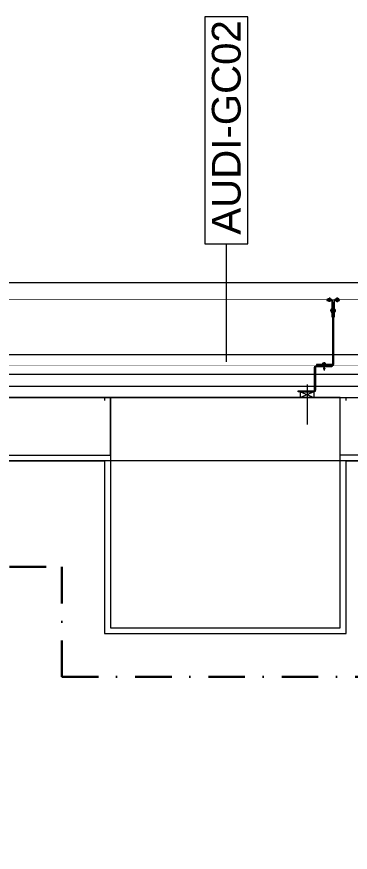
# Model space of a CAD drawing. Extents: x -1133 to 23780, y -1311 to 8245.
# Drawn here: x 20384.9 to 20501, y 2667 to 2957.3 of the extents above; entities that cross this region are included whole.
import ezdxf
from ezdxf.enums import TextEntityAlignment as Align

# ---------------------------------------------------------------- set-up
doc = ezdxf.new("R2010")
doc.units = 0
doc.header["$MEASUREMENT"] = 0
doc.linetypes.add('DASHDOT', pattern=[25.4, 12.7, -6.35, 0, -6.35])
doc.layers.get('0').update_dxf_attribs({"color": 9, "lineweight": 9})
for name, color, linetype, lineweight in [('00', 9, 'Continuous', 9), ('01', 9, 'Continuous', 9), ('06C', 9, 'Continuous', 9), ('06D', 9, 'Continuous', 9), ('10', 9, 'Continuous', 9), ('14', 9, 'Continuous', 9), ('22', 8, 'Continuous', 9), ('33', 9, 'BATTING', 9), ('35', 9, 'Continuous', 9), ('40B', 9, 'Continuous', 9), ('E-KABLO', 7, 'Continuous', 30)]:
    doc.layers.add(name, color=color, linetype=linetype, lineweight=lineweight)
doc.styles.add('Arial', font='arial.ttf', dxfattribs={"height": 2.5})
doc.linetypes.add('BATTING', pattern='A,0.0001,-0.1,[134,ltypeshp.shx,S=0.1,R=0,X=-0.1,Y=0],-0.2,[134,ltypeshp.shx,S=0.1,R=180,X=0.1,Y=0],-0.1', length=0.4001)

# ---------------------------------------------------------------- blocks, each defined once
blk = doc.blocks.new('0_wallno')
blk.add_lwpolyline([(-7.84, 1.5), (7.942, 1.5), (7.942, -1.5), (-7.84, -1.5)], close=True)
blk.add_lwpolyline([(7.942, 0), (16.132, 0)])
at = {"style": 'Arial'}
blk.add_attdef('GENISLIK', text='', height=2, dxfattribs=at).set_placement((8.442, 0), align=Align.BOTTOM_LEFT)
blk.add_attdef('DUVARNO', text='', height=2, dxfattribs=at).set_placement((0, 0), align=Align.MIDDLE_CENTER)
blk.add_attdef('YUKSEKLIK', text='', height=2, dxfattribs=at).set_placement((8.442, -0.5), align=Align.TOP_LEFT)
blk = doc.blocks.new('KAPI KODLARI ÇATI KATI')
at = {"layer": '22'}
ref = blk.add_blockref('0_wallno', (20457.81, 2918.09), dxfattribs=dict(at, xscale=-5, yscale=5, zscale=5, rotation=90))
ref.add_attrib('DUVARNO', 'AUDI-GC02', dxfattribs={"layer": '0', "height": 10, "rotation": 90, "style": 'Arial'}).set_placement((20457.81, 2918.83), align=Align.MIDDLE_CENTER)
blk = doc.blocks.new('p-kolon_80x80')
blk.add_lwpolyline([(-40, -40), (40, -40), (40, 40), (-40, 40)], close=True)
blk = doc.blocks.new('p- alum kaplama profil')
at = {"lineweight": 13}
blk.add_lwpolyline([(7.12, 12.59), (7.12, 26.49)], dxfattribs=at)
at = {"lineweight": 18}
blk.add_lwpolyline([(4.09, 6.16), (-1.41, 6.16), (-1.41, 6.46), (4.09, 6.46, 0.414214), (4.29, 6.66), (4.29, 14.66, -0.414214), (4.79, 15.16), (10.29, 15.16), (10.29, 14.86), (4.79, 14.86, 0.414214), (4.59, 14.66), (4.59, 6.66, -0.414214)], format="xyb", close=True, dxfattribs=at)
at = {"lineweight": 5}
blk.add_lwpolyline([(9.44, 15.16), (4.79, 15.16), (4.79, 17.16), (9.44, 17.16)], close=True, dxfattribs=at)
for points in [[(4.79, 15.16), (9.44, 17.16)], [(9.44, 15.16), (4.79, 17.16)]]:
    blk.add_lwpolyline(points, dxfattribs=at)
blk.add_lwpolyline([(-2.06, 5.56), (-2.06, -2.34), (-2.06, -15.69), (-1.66, -15.69), (-1.66, -2.34), (-1.66, 5.56), (-1.66, 5.56), (-1.66, 5.57), (-1.66, 5.57), (-1.66, 5.58), (-1.66, 5.58), (-1.65, 5.59), (-1.65, 5.59), (-1.65, 5.59), (-1.65, 5.6), (-1.65, 5.6), (-1.64, 5.61), (-1.64, 5.61), (-1.64, 5.62), (-1.64, 5.62), (-1.63, 5.62), (-1.63, 5.63), (-1.63, 5.63), (-1.62, 5.63), (-1.62, 5.64), (-1.61, 5.64), (-1.61, 5.64), (-1.61, 5.64), (-1.6, 5.65), (-1.6, 5.65), (-1.59, 5.65), (-1.59, 5.65), (-1.58, 5.65), (-1.58, 5.65), (-1.57, 5.66), (-1.57, 5.66), (-1.56, 5.66), (-1.56, 5.66), (3.94, 5.66), (3.94, 6.06), (-1.56, 6.06), (-1.58, 6.06), (-1.61, 6.05), (-1.63, 6.05), (-1.66, 6.05), (-1.68, 6.04), (-1.7, 6.03), (-1.73, 6.03), (-1.75, 6.02), (-1.77, 6.01), (-1.79, 6), (-1.82, 5.99), (-1.84, 5.97), (-1.86, 5.96), (-1.88, 5.94), (-1.89, 5.93), (-1.91, 5.91), (-1.93, 5.89), (-1.95, 5.87), (-1.96, 5.85), (-1.97, 5.83), (-1.99, 5.81), (-2, 5.79), (-2.01, 5.77), (-2.02, 5.75), (-2.03, 5.72), (-2.04, 5.7), (-2.04, 5.68), (-2.05, 5.65), (-2.05, 5.63), (-2.06, 5.61), (-2.06, 5.58)], close=True)
blk.add_lwpolyline([(-1.66, -2.34), (-2.06, -2.34)])
for points in [[(-2.36, -10.84), (-2.36, -16.39), (-2.36, -16.39, -0.414214), (-2.51, -16.54), (-2.51, -16.54), (-4.06, -16.54), (-4.06, -16.84), (-2.51, -16.84), (-2.51, -16.84, 0.414214), (-2.06, -16.39), (-2.06, -10.84)], [(-1.36, -10.84), (-1.66, -10.84), (-1.66, -16.39, 0.414214), (-1.21, -16.84), (-1.21, -16.84), (0.34, -16.84), (0.34, -16.54), (-1.21, -16.54), (-1.21, -16.54, -0.414214), (-1.36, -16.39), (-1.36, -16.39)]]:
    blk.add_lwpolyline(points, format="xyb", close=True)
for points in [[(1.61, 6.87, -10), (0.98, 6.96, -10)], [(1.33, 5.85, -10), (0.98, 5.88, -10)], [(1.56, 7.05, -10), (1.02, 7.13, -10)], [(1.05, 6.91, -10), (1.29, 7.56, -10)], [(1.05, 5.83, -10), (1.05, 6.01, -10)], [(1.05, 5.75, -10), (1.05, 5.83, -10)], [(1.29, 4.93, -10), (1.29, 7.8, -10)], [(1.53, 6.82, -10), (1.29, 7.56, -10)], [(1.29, 6.16, -10), (1.29, 6.26, -10)], [(1.53, 5.75, -10), (1.53, 5.92, -10)], [(0.67, 5.66, -10), (1.91, 5.66, -10)], [(0.67, 5.66, -10), (0.67, 5.64, -10), (0.67, 5.62, -10), (0.67, 5.6, -10), (0.68, 5.58, -10), (0.68, 5.56, -10), (0.69, 5.54, -10), (0.69, 5.52, -10), (0.7, 5.5, -10), (0.7, 5.48, -10), (0.71, 5.46, -10), (0.72, 5.45, -10), (0.73, 5.43, -10), (0.74, 5.41, -10), (0.75, 5.4, -10), (0.76, 5.38, -10), (0.77, 5.36, -10), (0.79, 5.35, -10), (0.8, 5.33, -10), (0.81, 5.32, -10), (0.83, 5.31, -10), (0.84, 5.29, -10), (0.86, 5.28, -10), (0.87, 5.27, -10), (0.89, 5.26, -10), (0.91, 5.25, -10), (0.92, 5.24, -10), (0.94, 5.23, -10), (0.96, 5.22, -10), (0.98, 5.21, -10), (1, 5.21, -10), (1.02, 5.2, -10), (1.03, 5.2, -10)], [(0.96, 5.66, -10), (0.97, 5.66, -10), (0.97, 5.66, -10), (0.97, 5.66, -10), (0.98, 5.66, -10), (0.98, 5.66, -10), (0.99, 5.66, -10), (0.99, 5.66, -10), (1, 5.66, -10), (1, 5.67, -10), (1, 5.67, -10), (1.01, 5.67, -10), (1.01, 5.67, -10), (1.01, 5.67, -10), (1.02, 5.68, -10), (1.02, 5.68, -10), (1.02, 5.68, -10), (1.03, 5.69, -10), (1.03, 5.69, -10), (1.03, 5.69, -10), (1.04, 5.7, -10), (1.04, 5.7, -10), (1.04, 5.7, -10), (1.04, 5.71, -10), (1.04, 5.71, -10), (1.05, 5.72, -10), (1.05, 5.72, -10), (1.05, 5.72, -10), (1.05, 5.73, -10), (1.05, 5.73, -10), (1.05, 5.74, -10), (1.05, 5.74, -10), (1.05, 5.75, -10)], [(1.03, 5.2, -10), (1.04, 5.2, -10), (1.05, 5.19, -10), (1.05, 5.19, -10), (1.06, 5.19, -10), (1.06, 5.19, -10), (1.07, 5.19, -10), (1.07, 5.19, -10), (1.08, 5.19, -10), (1.08, 5.19, -10), (1.09, 5.19, -10), (1.09, 5.18, -10), (1.1, 5.18, -10), (1.1, 5.18, -10), (1.11, 5.18, -10), (1.11, 5.18, -10), (1.12, 5.18, -10), (1.12, 5.18, -10), (1.13, 5.18, -10), (1.13, 5.18, -10), (1.14, 5.18, -10), (1.15, 5.18, -10), (1.15, 5.18, -10), (1.16, 5.17, -10), (1.16, 5.17, -10), (1.17, 5.17, -10), (1.17, 5.17, -10), (1.18, 5.17, -10), (1.18, 5.17, -10), (1.19, 5.17, -10), (1.19, 5.17, -10), (1.2, 5.17, -10), (1.2, 5.17, -10)], [(1.2, 5.17, -10), (1.2, 5.2, -10)], [(1.38, 5.2, -10), (1.2, 5.2, -10)], [(1.38, 5.17, -10), (1.38, 5.2, -10)], [(1.38, 5.17, -10), (1.38, 5.17, -10), (1.39, 5.17, -10), (1.39, 5.17, -10), (1.4, 5.17, -10), (1.41, 5.17, -10), (1.41, 5.17, -10), (1.42, 5.17, -10), (1.42, 5.17, -10), (1.43, 5.17, -10), (1.43, 5.18, -10), (1.44, 5.18, -10), (1.44, 5.18, -10), (1.45, 5.18, -10), (1.45, 5.18, -10), (1.46, 5.18, -10), (1.46, 5.18, -10), (1.47, 5.18, -10), (1.47, 5.18, -10), (1.48, 5.18, -10), (1.48, 5.18, -10), (1.49, 5.18, -10), (1.5, 5.19, -10), (1.5, 5.19, -10), (1.51, 5.19, -10), (1.51, 5.19, -10), (1.52, 5.19, -10), (1.52, 5.19, -10), (1.53, 5.19, -10), (1.53, 5.19, -10), (1.54, 5.19, -10), (1.54, 5.2, -10), (1.55, 5.2, -10)], [(1.53, 5.75, -10), (1.53, 5.74, -10), (1.53, 5.74, -10), (1.53, 5.73, -10), (1.53, 5.73, -10), (1.53, 5.72, -10), (1.54, 5.72, -10), (1.54, 5.72, -10), (1.54, 5.71, -10), (1.54, 5.71, -10), (1.54, 5.7, -10), (1.54, 5.7, -10), (1.55, 5.7, -10), (1.55, 5.69, -10), (1.55, 5.69, -10), (1.55, 5.69, -10), (1.56, 5.68, -10), (1.56, 5.68, -10), (1.56, 5.68, -10), (1.57, 5.67, -10), (1.57, 5.67, -10), (1.58, 5.67, -10), (1.58, 5.67, -10), (1.58, 5.67, -10), (1.59, 5.66, -10), (1.59, 5.66, -10), (1.6, 5.66, -10), (1.6, 5.66, -10), (1.6, 5.66, -10), (1.61, 5.66, -10), (1.61, 5.66, -10), (1.62, 5.66, -10), (1.62, 5.66, -10)], [(1.55, 5.2, -10), (1.57, 5.2, -10), (1.59, 5.21, -10), (1.6, 5.21, -10), (1.62, 5.22, -10), (1.64, 5.23, -10), (1.66, 5.24, -10), (1.68, 5.25, -10), (1.69, 5.26, -10), (1.71, 5.27, -10), (1.73, 5.28, -10), (1.74, 5.29, -10), (1.76, 5.31, -10), (1.77, 5.32, -10), (1.78, 5.33, -10), (1.8, 5.35, -10), (1.81, 5.36, -10), (1.82, 5.38, -10), (1.83, 5.4, -10), (1.84, 5.41, -10), (1.85, 5.43, -10), (1.86, 5.45, -10), (1.87, 5.46, -10), (1.88, 5.48, -10), (1.89, 5.5, -10), (1.89, 5.52, -10), (1.9, 5.54, -10), (1.9, 5.56, -10), (1.9, 5.58, -10), (1.91, 5.6, -10), (1.91, 5.62, -10), (1.91, 5.64, -10), (1.91, 5.66, -10)], [(-2.86, -13.04, 0), (-0.86, -13.04, 0)], [(-2.36, -12.52, 0), (-2.4, -12.53, 0), (-2.43, -12.56, 0), (-2.47, -12.58, 0), (-2.5, -12.6, 0), (-2.53, -12.63, 0), (-2.56, -12.66, 0), (-2.59, -12.69, 0), (-2.61, -12.73, 0), (-2.63, -12.76, 0), (-2.65, -12.8, 0), (-2.67, -12.84, 0), (-2.68, -12.88, 0), (-2.69, -12.92, 0), (-2.7, -12.96, 0), (-2.71, -13, 0), (-2.71, -13.04, 0), (-2.71, -13.08, 0), (-2.7, -13.13, 0), (-2.69, -13.17, 0), (-2.68, -13.21, 0), (-2.67, -13.25, 0), (-2.65, -13.28, 0), (-2.63, -13.32, 0), (-2.61, -13.36, 0), (-2.59, -13.39, 0), (-2.56, -13.42, 0), (-2.53, -13.45, 0), (-2.5, -13.48, 0), (-2.47, -13.51, 0), (-2.43, -13.53, 0), (-2.4, -13.55, 0), (-2.36, -13.57, 0)], [(-2.36, -13.04, 0), (-2.36, -12.52, 0)], [(-2.36, -13.04, 0), (-2.36, -12.73, 0)], [(-2.36, -12.73, 0), (-2.36, -13.04, 0)], [(-1.36, -12.73, 0), (-2.36, -12.73, 0)], [(-2.36, -13.04, 0), (-2.36, -13.36, 0)], [(-2.36, -13.04, 0), (-2.36, -13.57, 0)], [(-2.36, -13.36, 0), (-2.36, -13.04, 0)], [(-1.36, -13.36, 0), (-2.36, -13.36, 0)], [(-1.36, -13.04, 0), (-1.36, -12.37, 0)], [(-1.36, -13.72, 0), (-1.32, -13.68, 0), (-1.29, -13.65, 0), (-1.26, -13.61, 0), (-1.23, -13.58, 0), (-1.2, -13.54, 0), (-1.18, -13.5, 0), (-1.16, -13.45, 0), (-1.14, -13.41, 0), (-1.12, -13.37, 0), (-1.1, -13.32, 0), (-1.09, -13.28, 0), (-1.08, -13.23, 0), (-1.07, -13.18, 0), (-1.06, -13.14, 0), (-1.06, -13.09, 0), (-1.06, -13.04, 0), (-1.06, -12.99, 0), (-1.06, -12.95, 0), (-1.07, -12.9, 0), (-1.08, -12.85, 0), (-1.09, -12.81, 0), (-1.1, -12.76, 0), (-1.12, -12.72, 0), (-1.14, -12.67, 0), (-1.16, -12.63, 0), (-1.18, -12.59, 0), (-1.2, -12.55, 0), (-1.23, -12.51, 0), (-1.26, -12.47, 0), (-1.29, -12.43, 0), (-1.32, -12.4, 0), (-1.36, -12.37, 0)], [(-1.36, -13.04, 0), (-1.36, -13.72, 0)], [(-3.84, -17.04, 0), (-3.81, -17.07, 0), (-3.78, -17.1, 0), (-3.75, -17.12, 0), (-3.72, -17.15, 0), (-3.69, -17.17, 0), (-3.66, -17.19, 0), (-3.62, -17.21, 0), (-3.59, -17.23, 0), (-3.55, -17.24, 0), (-3.52, -17.26, 0), (-3.48, -17.27, 0), (-3.44, -17.28, 0), (-3.4, -17.28, 0), (-3.36, -17.29, 0), (-3.32, -17.29, 0), (-3.29, -17.29, 0), (-3.25, -17.29, 0), (-3.21, -17.29, 0), (-3.17, -17.28, 0), (-3.13, -17.28, 0), (-3.09, -17.27, 0), (-3.06, -17.26, 0), (-3.02, -17.24, 0), (-2.98, -17.23, 0), (-2.95, -17.21, 0), (-2.91, -17.19, 0), (-2.88, -17.17, 0), (-2.85, -17.15, 0), (-2.82, -17.12, 0), (-2.79, -17.1, 0), (-2.76, -17.07, 0), (-2.73, -17.04, 0)], [(-3.29, -17.04, 0), (-3.84, -17.04, 0)], [(-2.85, -16.54, 0), (-2.86, -16.51, 0), (-2.87, -16.47, 0), (-2.89, -16.44, 0), (-2.91, -16.41, 0), (-2.93, -16.38, 0), (-2.96, -16.35, 0), (-2.98, -16.33, 0), (-3.01, -16.31, 0), (-3.04, -16.29, 0), (-3.07, -16.27, 0), (-3.11, -16.25, 0), (-3.14, -16.24, 0), (-3.18, -16.23, 0), (-3.21, -16.22, 0), (-3.25, -16.22, 0), (-3.29, -16.22, 0), (-3.32, -16.22, 0), (-3.36, -16.22, 0), (-3.39, -16.23, 0), (-3.43, -16.24, 0), (-3.46, -16.25, 0), (-3.5, -16.27, 0), (-3.53, -16.29, 0), (-3.56, -16.31, 0), (-3.59, -16.33, 0), (-3.61, -16.35, 0), (-3.64, -16.38, 0), (-3.66, -16.41, 0), (-3.68, -16.44, 0), (-3.7, -16.47, 0), (-3.71, -16.51, 0), (-3.73, -16.54, 0)], [(-3.29, -16.54, 0), (-3.73, -16.54, 0)], [(-3.29, -16.54, 0), (-3.55, -16.54, 0)], [(-3.55, -16.54, 0), (-3.29, -16.54, 0)], [(-3.55, -17.04, 0), (-3.55, -16.54, 0)], [(-3.29, -17.54, 0), (-3.29, -16.04, 0)], [(-3.29, -16.54, 0), (-2.85, -16.54, 0)], [(-3.29, -16.54, 0), (-3.03, -16.54, 0)], [(-3.03, -16.54, 0), (-3.29, -16.54, 0)], [(-3.29, -17.04, 0), (-2.73, -17.04, 0)], [(-3.03, -17.04, 0), (-3.03, -16.54, 0)], [(-0.56, -17.04, 0), (-1.11, -17.04, 0)], [(0, -17.04, 0), (-0.03, -17.07, 0), (-0.06, -17.1, 0), (-0.09, -17.12, 0), (-0.12, -17.15, 0), (-0.15, -17.17, 0), (-0.18, -17.19, 0), (-0.22, -17.21, 0), (-0.25, -17.23, 0), (-0.29, -17.24, 0), (-0.33, -17.26, 0), (-0.36, -17.27, 0), (-0.4, -17.28, 0), (-0.44, -17.28, 0), (-0.48, -17.29, 0), (-0.52, -17.29, 0), (-0.56, -17.29, 0), (-0.59, -17.29, 0), (-0.63, -17.29, 0), (-0.67, -17.28, 0), (-0.71, -17.28, 0), (-0.75, -17.27, 0), (-0.79, -17.26, 0), (-0.82, -17.24, 0), (-0.86, -17.23, 0), (-0.89, -17.21, 0), (-0.93, -17.19, 0), (-0.96, -17.17, 0), (-0.99, -17.15, 0), (-1.02, -17.12, 0), (-1.05, -17.1, 0), (-1.08, -17.07, 0), (-1.11, -17.04, 0)], [(-1, -16.54, 0), (-0.98, -16.51, 0), (-0.97, -16.47, 0), (-0.95, -16.44, 0), (-0.93, -16.41, 0), (-0.91, -16.38, 0), (-0.88, -16.35, 0), (-0.86, -16.33, 0), (-0.83, -16.31, 0), (-0.8, -16.29, 0), (-0.77, -16.27, 0), (-0.73, -16.25, 0), (-0.7, -16.24, 0), (-0.66, -16.23, 0), (-0.63, -16.22, 0), (-0.59, -16.22, 0), (-0.56, -16.22, 0), (-0.52, -16.22, 0), (-0.48, -16.22, 0), (-0.45, -16.23, 0), (-0.41, -16.24, 0), (-0.38, -16.25, 0), (-0.34, -16.27, 0), (-0.31, -16.29, 0), (-0.28, -16.31, 0), (-0.25, -16.33, 0), (-0.23, -16.35, 0), (-0.2, -16.38, 0), (-0.18, -16.41, 0), (-0.16, -16.44, 0), (-0.14, -16.47, 0), (-0.13, -16.51, 0), (-0.12, -16.54, 0)], [(-0.56, -16.54, 0), (-1, -16.54, 0)], [(-0.56, -16.54, 0), (-0.82, -16.54, 0)], [(-0.82, -16.54, 0), (-0.56, -16.54, 0)], [(-0.82, -17.04, 0), (-0.82, -16.54, 0)], [(-0.56, -17.54, 0), (-0.56, -16.04, 0)], [(-0.56, -16.54, 0), (-0.3, -16.54, 0)], [(-0.56, -16.54, 0), (-0.12, -16.54, 0)], [(-0.3, -16.54, 0), (-0.56, -16.54, 0)], [(-0.56, -17.04, 0), (0, -17.04, 0)], [(-0.3, -17.04, 0), (-0.3, -16.54, 0)]]:
    blk.add_polyline3d(points)
blk = doc.blocks.new('ÇATI KATI PLANI')
at = {"layer": '00'}
for points in [[(20417.5, 2825), (20370, 2825), (20370, 2805), (20417.5, 2805)], [(20497.5, 2825), (20620, 2825), (20620, 2805), (20497.5, 2805)]]:
    blk.add_lwpolyline(points, close=True, dxfattribs=at)
at = {"layer": '06C'}
blk.add_lwpolyline([(18957.5, 1124.33), (18957.5, 1124.33), (18957.5, 2865), (22657.5, 2865), (22657.49, 2206.39)], dxfattribs=at)
blk.add_lwpolyline([(18957.5, 1124.33), (18957.5, 1124.33), (18957.5, 2865), (22657.5, 2865), (22657.49, 2206.39)], dxfattribs=at)
blk.add_lwpolyline([(22657.49, 285), (18957.5, 285), (18957.5, 2865), (22657.5, 2865)], close=True, dxfattribs=at)
at = {"layer": '06D'}
for points in [[(20368, 2840), (20620, 2840)], [(20620, 2825), (20620, 2833), (20370, 2833), (20370, 2825)]]:
    blk.add_lwpolyline(points, dxfattribs=at)
at = {"layer": '10'}
for points, const_width in [([(18963.5, 1124.33), (18963.5, 2859), (22651.5, 2859), (22651.5, 2206.39)], 0.2), ([(18963.5, 1124.33), (18963.5, 2859), (22651.5, 2859), (22651.5, 2206.39)], 0.2), ([(20467.5, 291), (18963.5, 291), (18963.5, 2859), (22651.5, 2859), (22651.5, 291), (21824.7, 291)], 0.2), ([(20363.19, 2836), (20626.81, 2836)], 0.1)]:
    blk.add_lwpolyline(points, dxfattribs=dict(at, const_width=const_width))
at = {"layer": '14'}
blk.add_lwpolyline([(20368, 2819.3), (20368, 2803), (20370, 2803), (20415.5, 2803), (20415.5, 2743), (20499.5, 2743), (20499.5, 2803), (20620, 2803), (20622, 2803), (20622, 2819.3)], dxfattribs=at)
at = {"layer": '33', "ltscale": 0.4}
blk.add_lwpolyline([(20370, 2829), (20620, 2829)], dxfattribs=at)
at = {"layer": '40B'}
blk.add_lwpolyline([(19790, 2617.5), (20097.5, 2617.5), (20105, 2617.5), (20105, 2825), (21877.5, 2825), (21877.5, 2365), (19797.5, 2365), (19790, 2365), (19790, 2617.5)], close=True, dxfattribs=at)
at = {"layer": '01'}
blk.add_blockref('p-kolon_80x80', (20457.5, 2785), dxfattribs=at)
at = {"layer": '10', "rotation": 180}
blk.add_blockref('p- alum kaplama profil', (20493.14, 2842.16), dxfattribs=at)

msp = doc.modelspace()

# ---------------------------------------------------------------- linework, layer by layer
at = {"layer": '14'}
for points in [[(20415.5, 2825), (20415.5, 2824.02)], [(20499.5, 2824.02), (20499.5, 2825)]]:
    msp.add_lwpolyline(points, dxfattribs=at)
at = {"layer": '35'}
msp.add_lwpolyline([(21815.5, 2803), (20189.5, 2803), (20189.5, 2712), (20164.5, 2712), (20164.5, 2608), (20015.5, 2608), (20015.5, 2627), (19909.65, 2627), (19909.65, 2608), (19799.5, 2608), (19799.5, 2580), (19799.5, 2576.5), (19785.5, 2570.2), (19782.5, 2570.2), (19782.5, 2489.8), (19785.44, 2489.8), (19799.5, 2483.5), (19799.5, 2371), (21815.5, 2371)], dxfattribs=at)
at = {"layer": 'E-KABLO', "color": 6, "linetype": 'DASHDOT'}
for p, q in [((20203.92, 2766.14), (20400.63, 2766.14)), ((20400.63, 2766.14), (20400.63, 2728)), ((20400.63, 2728), (20520.23, 2728))]:
    msp.add_line(p, q, dxfattribs=at)

# ---------------------------------------------------------------- block references
msp.add_blockref('ÇATI KATI PLANI', (0, 0))
at = {"layer": '22'}
msp.add_blockref('KAPI KODLARI ÇATI KATI', (0, 0), dxfattribs=at)

doc.saveas('drawing.dxf')
